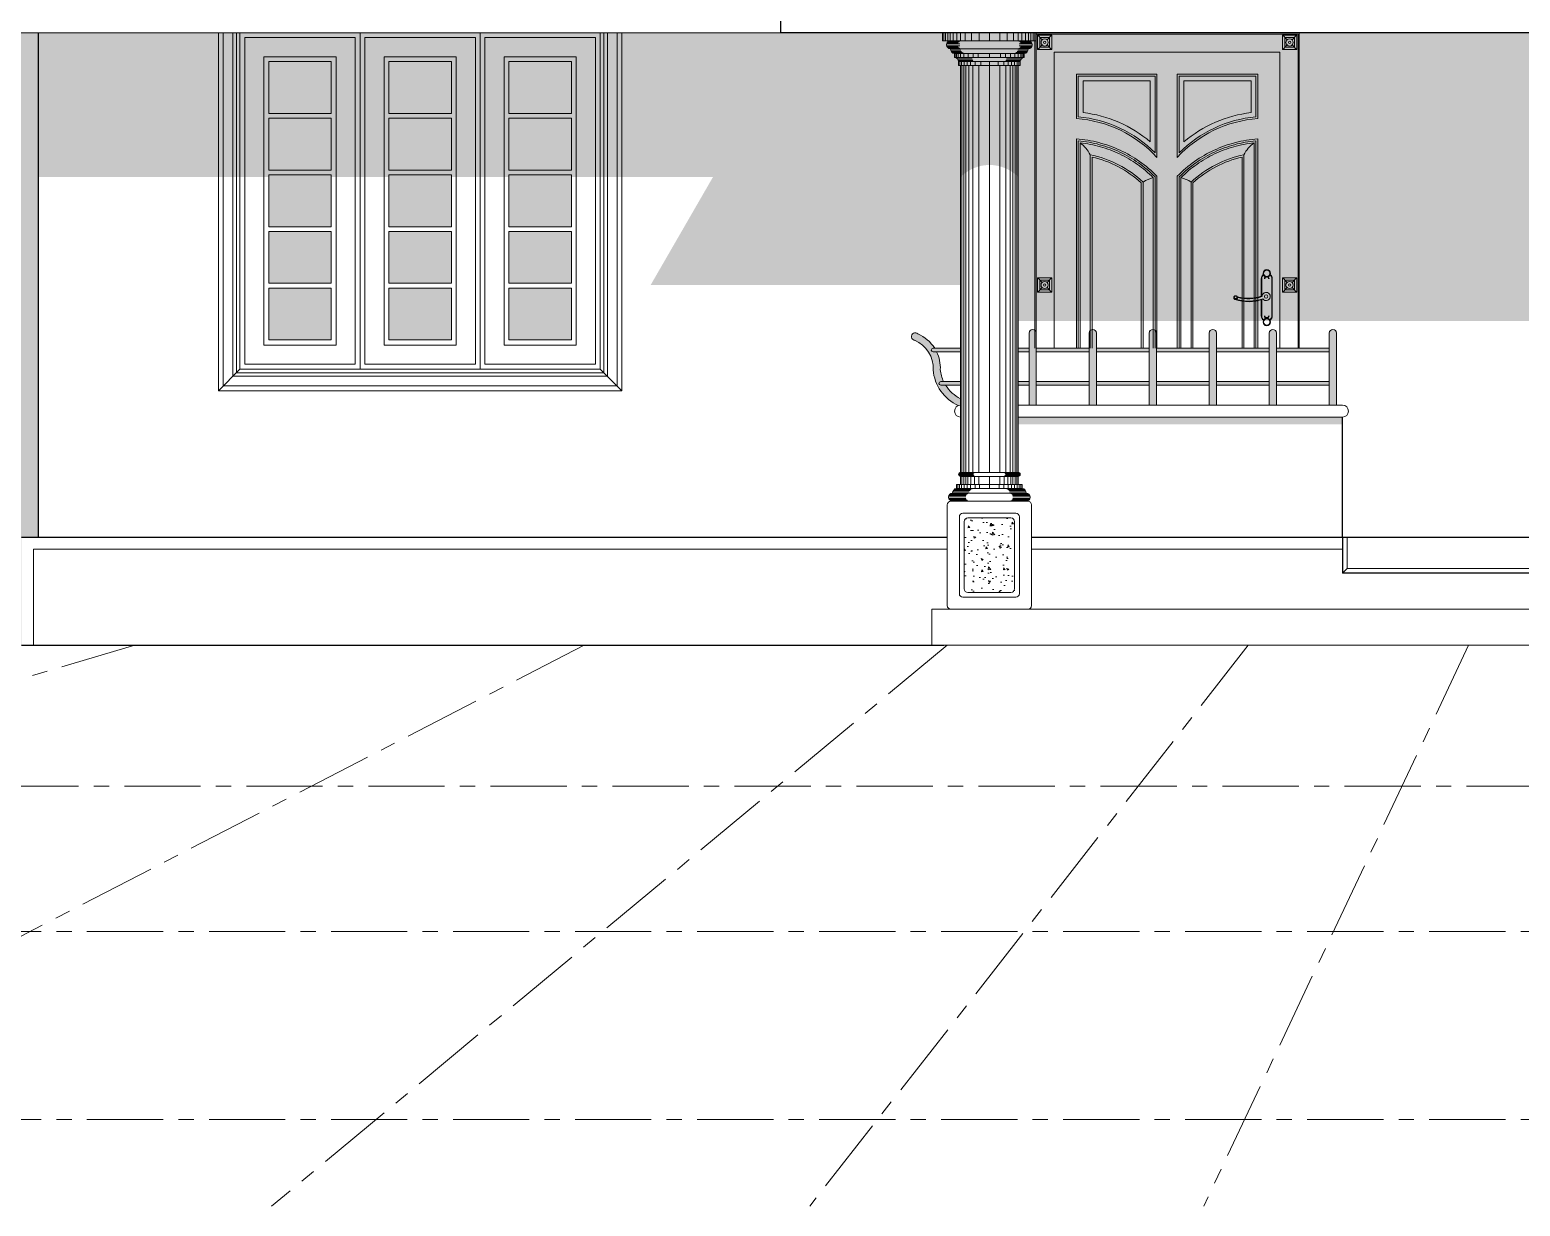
# Model space of a CAD drawing. Header units: centimetres. Extents: x 157 to 5401, y -672 to 3176.
# Drawn here: x 489 to 1109, y 2065 to 2555 of the extents above; entities that cross this region are included whole.
import ezdxf
from ezdxf.xclip import XClip

# ---------------------------------------------------------------- set-up
doc = ezdxf.new("R2010")
doc.units = ezdxf.units.CM
doc.header["$XCLIPFRAME"] = 0
doc.linetypes.add('CENTERX2', pattern=[101.6, 63.5, -12.7, 12.7, -12.7])
doc.layers.get('0').update_dxf_attribs({"lineweight": 25})
for name, color, linetype, lineweight in [('1.000', 144, 'Continuous', 13), ('column', 56, 'Continuous', 5), ('Dimension', 8, 'Continuous', 18), ('FURNIT', 204, 'Continuous', 9), ('Glass', 161, 'Continuous', 5), ('LANDSCAP', 112, 'Continuous', 15), ('Shadow', 250, 'Continuous', 5), ('Win', 5, 'Continuous', 20)]:
    doc.layers.add(name, color=color, linetype=linetype, lineweight=lineweight)

# ---------------------------------------------------------------- blocks, each defined once
blk = doc.blocks.new('Front Door (120 x 210)')
for p, q in [((-43.8, -102.43), (-43.8, -117.82)), ((-43.6, -102.43), (-43.6, -117.82)), ((-39.38, -108.76), (-39.38, -102.43)), ((-39.18, -108.76), (-39.18, -102.43)), ((-39.38, -108.76), (-39.38, -109.63)), ((-39.38, -111.5), (-39.38, -111.03)), ((-39.38, -117.82), (-39.38, -111.5)), ((-39.18, -109.87), (-39.18, -108.76)), ((-39.18, -111.5), (-39.18, -110.92)), ((-39.18, -117.82), (-39.18, -111.5)), ((-39.18, -111.5), (-39.18, -111.5)), ((-39.18, -111.5), (-39.18, -111.5))]:
    blk.add_line(p, q)
for points in [[(-47, -202), (47, -202), (47, -8), (-47, -8)], [(-37.75, -192.75), (-37.75, -159.25), (-4.25, -159.25), (-4.25, -192.75)], [(37.75, -192.75), (37.75, -159.25), (4.25, -159.25), (4.25, -192.75)], [(-31.25, -186.25), (-31.25, -165.75), (-10.75, -165.75), (-10.75, -186.25)], [(31.25, -186.25), (31.25, -165.75), (10.75, -165.75), (10.75, -186.25)]]:
    blk.add_lwpolyline(points, close=True)
for points in [[(-4.25, -17.25), (-37.75, -17.25), (-37.75, -35.69, -0.191094), (-4.25, -51.87)], [(4.25, -17.25), (37.75, -17.25), (37.75, -35.69, 0.191094), (4.25, -51.87)]]:
    blk.add_lwpolyline(points, format="xyb", close=True)
for points in [[(-4.25, -113.48), (-4.25, -59.69, 0.183637), (-37.75, -44.19), (-37.75, -150.75), (-4.25, -150.75), (-4.25, -111.59)], [(4.25, -114.61), (4.25, -59.69, -0.183637), (37.75, -44.19), (37.75, -150.75), (4.25, -150.75), (4.25, -111.59)], [(-10.75, -113.61), (-10.75, -62.45, 0.129435), (-31.25, -51.71), (-31.25, -144.25), (-10.75, -144.25), (-10.75, -111.71)], [(10.75, -114.75), (10.75, -62.45, -0.129435), (31.25, -51.71), (31.25, -144.25), (10.75, -144.25), (10.75, -111.71)]]:
    blk.add_lwpolyline(points, format="xyb")
for centre, radius in [((-41.49, -100.13), 1.54), ((-41.49, -100.13), 1.34), ((-41.23, -109.78), 0.703), ((-28.58, -110.28), 0.809), ((-28.58, -110.28), 0.609), ((-41.49, -120.39), 1.54), ((-41.49, -120.39), 1.34)]:
    blk.add_circle(centre, radius)
for centre, radius, start, end in [((-41.49, -102.43), 2.31, 128.94244, 180), ((-41.49, -102.43), 2.11, 128.94244, 180), ((-41.49, -102.43), 0.969, 0, 180), ((-41.49, -102.43), 0.969, 0, 180), ((-41.49, -102.43), 0.969, 0, 180), ((-41.49, -102.43), 0.769, 0, 180), ((-41.49, -102.43), 2.11, 0, 51.05756), ((-41.49, -102.43), 2.31, 0, 51.05756), ((-41.23, -109.78), 1.72, 8.00061, 326.83474), ((-41.23, -109.78), 1.72, 0.67373, 326.83474), ((-41.23, -109.78), 1.72, 0.67373, 326.83474), ((-41.23, -109.78), 1.72, 0.67373, 326.83474), ((-33.88, -94.41), 17.54, 249.89018, 288.49097), ((-33.88, -94.41), 17.34, 250.08641, 286.69903), ((-33.88, -94.41), 16.14, 249.53802, 286.56105), ((-33.88, -94.41), 16.34, 249.86162, 286.03418), ((-28.58, -110.28), 0.409, 160.74629, 323.02522), ((-41.49, -117.82), 2.31, 180, 233.70078), ((-41.49, -117.82), 2.11, 180, 233.70078), ((-41.49, -117.82), 0.969, 180, 0), ((-41.49, -117.82), 0.769, 180, 0), ((-41.49, -117.82), 2.11, 306.29922, 0), ((-41.49, -117.82), 2.31, 306.29922, 0)]:
    blk.add_arc(centre, radius, start, end)
at = {"layer": 'FURNIT'}
for p, q in [((-53, -2), (-52.06, -2.94)), ((-53, -6), (-52.06, -5.06)), ((-49.94, -2.94), (-49, -2)), ((-49.94, -5.06), (-49, -6)), ((49.94, -2.94), (49, -2)), ((49.94, -5.06), (49, -6)), ((53, -2), (52.06, -2.94)), ((53, -6), (52.06, -5.06)), ((-53, -103), (-52.06, -103.94)), ((-49.94, -103.94), (-49, -103)), ((49.94, -103.94), (49, -103)), ((53, -103), (52.06, -103.94)), ((-53, -107), (-52.06, -106.06)), ((-49.94, -106.06), (-49, -107)), ((49.94, -106.06), (49, -107)), ((53, -107), (52.06, -106.06)), ((-53, -204), (-52.06, -204.94)), ((-49.94, -204.94), (-49, -204)), ((49.94, -204.94), (49, -204)), ((53, -204), (52.06, -204.94)), ((-53, -208), (-52.06, -207.06)), ((-49.94, -207.06), (-49, -208)), ((49.94, -207.06), (49, -208)), ((53, -208), (52.06, -207.06))]:
    blk.add_line(p, q, dxfattribs=at)
for points in [[(-54.5, -209.5), (54.5, -209.5), (54.5, -0.5), (-54.5, -0.5)], [(-54, -1), (-48, -1), (-48, -7), (-54, -7)], [(-53, -2), (-49, -2), (-49, -6), (-53, -6)], [(54, -1), (48, -1), (48, -7), (54, -7)], [(53, -2), (49, -2), (49, -6), (53, -6)], [(-54, -102), (-48, -102), (-48, -108), (-54, -108)], [(-53, -103), (-49, -103), (-49, -107), (-53, -107)], [(54, -102), (48, -102), (48, -108), (54, -108)], [(53, -103), (49, -103), (49, -107), (53, -107)], [(-37, -192), (-37, -160), (-5, -160), (-5, -192)], [(-36.25, -191.25), (-36.25, -160.75), (-5.75, -160.75), (-5.75, -191.25)], [(37, -192), (37, -160), (5, -160), (5, -192)], [(36.25, -191.25), (36.25, -160.75), (5.75, -160.75), (5.75, -191.25)], [(-32, -187), (-32, -165), (-10, -165), (-10, -187)], [(32, -187), (32, -165), (10, -165), (10, -187)], [(-54, -209), (-48, -209), (-48, -203), (-54, -203)], [(-53, -208), (-49, -208), (-49, -204), (-53, -204)], [(54, -209), (48, -209), (48, -203), (54, -203)], [(53, -208), (49, -208), (49, -204), (53, -204)]]:
    blk.add_lwpolyline(points, close=True, dxfattribs=at)
for points in [[(-5, -18), (-37, -18), (-37, -35, -0.17804), (-5, -50)], [(5, -18), (37, -18), (37, -35, 0.17804), (5, -50)], [(-7, -20), (-35, -20), (-35, -33.2, -0.146674), (-7, -45.43)], [(7, -20), (35, -20), (35, -33.2, 0.146674), (7, -45.43)]]:
    blk.add_lwpolyline(points, format="xyb", close=True, dxfattribs=at)
for points in [[(-5, -113.63), (-5, -60, 0.17804), (-37, -45), (-37, -150), (-5, -150), (-5, -111.73)], [(-5.75, -113.75), (-5.75, -60.31, 0.172292), (-36.25, -45.82), (-36.25, -149.25), (-5.75, -149.25), (-5.75, -111.83)], [(5, -114.77), (5, -60, -0.17804), (37, -45), (37, -150), (5, -150), (5, -111.73)], [(5.75, -114.88), (5.75, -60.31, -0.172292), (36.25, -45.82), (36.25, -149.25), (5.75, -149.25), (5.75, -111.83)], [(-10, -113.73), (-10, -62.12, 0.136434), (-32, -50.78), (-32, -145), (-10, -145), (-10, -111.82)], [(10, -114.87), (10, -62.12, -0.136434), (32, -50.78), (32, -145), (10, -145), (10, -111.82)]]:
    blk.add_lwpolyline(points, format="xyb", dxfattribs=at)
for centre, radius in [((-51, -4), 1.5), ((-51, -4), 0.5), ((51, -4), 1.5), ((51, -4), 0.5), ((-51, -105), 1.5), ((-51, -105), 0.5), ((51, -105), 1.5), ((51, -105), 0.5), ((-51, -206), 1.5), ((51, -206), 1.5), ((-51, -206), 0.5), ((51, -206), 0.5)]:
    blk.add_circle(centre, radius, dxfattribs=at)
for centre, radius, start, end in [((-54.84, -2.84), 2.02, 24.54712, 65.45288), ((-54.84, -5.16), 2.02, 294.54712, 335.45288), ((-47.16, -2.84), 2.02, 114.54712, 155.45288), ((-47.16, -5.16), 2.02, 204.54712, 245.45288), ((47.16, -2.84), 2.02, 24.54712, 65.45288), ((47.16, -5.16), 2.02, 294.54712, 335.45288), ((54.84, -2.84), 2.02, 114.54712, 155.45288), ((54.84, -5.16), 2.02, 204.54712, 245.45288), ((-43.4, -56.26), 12.65, 25.6935, 55.57762), ((43.4, -56.26), 12.65, 124.42238, 154.3065), ((-2.62, -73.56), 13.62, 103.28453, 122.80877), ((2.62, -73.56), 13.62, 57.19123, 76.71547), ((-54.84, -103.84), 2.02, 24.54712, 65.45288), ((-47.16, -103.84), 2.02, 114.54712, 155.45288), ((47.16, -103.84), 2.02, 24.54712, 65.45288), ((54.84, -103.84), 2.02, 114.54712, 155.45288), ((-54.84, -106.16), 2.02, 294.54712, 335.45288), ((-47.16, -106.16), 2.02, 204.54712, 245.45288), ((47.16, -106.16), 2.02, 294.54712, 335.45288), ((54.84, -106.16), 2.02, 204.54712, 245.45288), ((-43.52, -138.48), 13.23, 305.5451, 330.49846), ((1.52, -138.48), 13.23, 209.50154, 234.4549), ((-1.52, -138.48), 13.23, 305.5451, 330.49846), ((43.52, -138.48), 13.23, 209.50154, 234.4549), ((-43.52, -171.52), 13.23, 29.50154, 54.4549), ((1.52, -171.52), 13.23, 125.5451, 150.49846), ((-1.52, -171.52), 13.23, 29.50154, 54.4549), ((43.52, -171.52), 13.23, 125.5451, 150.49846), ((-43.52, -180.48), 13.23, 299.50154, 330.49846), ((1.52, -180.48), 13.23, 209.50154, 240.49846), ((-1.52, -180.48), 13.23, 299.50154, 330.49846), ((43.52, -180.48), 13.23, 209.50154, 240.49846), ((-54.84, -204.84), 2.02, 24.54712, 65.45288), ((-47.16, -204.84), 2.02, 114.54712, 155.45288), ((47.16, -204.84), 2.02, 24.54712, 65.45288), ((54.84, -204.84), 2.02, 114.54712, 155.45288), ((-54.84, -207.16), 2.02, 294.54712, 335.45288), ((-47.16, -207.16), 2.02, 204.54712, 245.45288), ((47.16, -207.16), 2.02, 294.54712, 335.45288), ((54.84, -207.16), 2.02, 204.54712, 245.45288)]:
    blk.add_arc(centre, radius, start, end, dxfattribs=at)
at = {"layer": 'Win'}
blk.add_lwpolyline([(-55, -210), (55, -210), (55, 0), (-55, 0)], close=True, dxfattribs=at)
blk = doc.blocks.new('Column With Base')
at = {"layer": 'FURNIT'}
h = blk.add_hatch(dxfattribs=at)
h.set_pattern_fill('AR-CONC', color=256, scale=0.05, style=0)
h.set_pattern_definition([(50, (-4297.6634, 11838.39), (9.1092334, -0.7969543), [0.9525, -10.4775]), (355, (-4297.663, 11838.39), (-1.762141, 9.552832), [0.762, -8.382]), (100.451, (-4296.904, 11838.324), (7.347125, 8.7558344), [0.8095, -8.9045]), (46.1842, (-4297.663, 11840.93), (13.553952, -2.102116), [1.42875, -15.71625]), (96.6356, (-4296.534, 11840.755), (11.870212, 12.371278), [1.21425, -13.35675]), (351.184, (-4297.663, 11840.93), (11.87023, 12.371256), [1.143, -12.573]), (21, (-4296.3934, 11840.295), (7.580744, -5.113276), [0.9525, -10.4775]), (326, (-4296.393, 11840.295), (3.0901014, 9.209398), [0.762, -8.382]), (71.4514, (-4295.762, 11839.869), (10.6708245, 4.096143), [0.8095, -8.9045]), (37.5, (-4297.6634, 11838.3903), (0.1544302, 4.22775194), [0, -8.2804, 0, -8.509, 0, -8.41375]), (7.5, (-4297.6634, 11838.3903), (3.3409831, 5.0090287), [0, -4.8514, 0, -8.0899, 0, -3.20675]), (327.5, (-4300.4955, 11838.3903), (6.7795298, -0.2864372), [0, -3.175, 0, -9.906, 0, -13.1445]), (317.5, (-4301.7655, 11838.3903), (7.406459, 1.2713246), [0, -4.1275, 0, -6.5786, 0, -9.3345])])
h.paths.add_polyline_path([(10.5, 36.5, 0.414214), (9, 38), (-9, 38, 0.414214), (-10.5, 36.5), (-10.5, 8.5, 0.414214), (-9, 7), (9, 7, 0.414214), (10.5, 8.5)])
for p, q in [((19.5, 236.67), (-19.5, 236.67)), ((-18.93, 236.67), (-18.93, 240)), ((-18.21, 236.67), (-18.21, 240)), ((-17.59, 235.86), (-12.97, 235.86)), ((-17.29, 236.64), (-17.29, 240)), ((-17.25, 236.27), (-12.62, 236.27)), ((-16.84, 236.52), (-12.31, 236.52)), ((-16.28, 236.66), (-16.28, 240)), ((-15.08, 236.67), (-15.08, 240)), ((-13.51, 236.67), (-13.51, 240)), ((-12.04, 236.67), (-12.04, 240)), ((-10.02, 236.67), (-10.02, 240)), ((-7.37, 236.67), (-7.37, 240)), ((-4.29, 236.67), (-4.29, 240)), ((0, 240), (0, 236.67)), ((4.29, 236.67), (4.29, 240)), ((7.37, 236.67), (7.37, 240)), ((10.02, 236.67), (10.02, 240)), ((12.04, 236.67), (12.04, 240)), ((16.84, 236.52), (12.31, 236.52)), ((17.25, 236.27), (12.62, 236.27)), ((17.59, 235.86), (12.97, 235.86)), ((13.51, 236.67), (13.51, 240)), ((15.08, 236.67), (15.08, 240)), ((16.28, 236.66), (16.28, 240)), ((17.29, 236.64), (17.29, 240)), ((18.21, 236.67), (18.21, 240)), ((18.93, 236.67), (18.93, 240)), ((-17.79, 235.36), (-12.34, 235.36)), ((-17.79, 234.64), (-12.34, 234.64)), ((-17.59, 234.14), (-12.97, 234.14)), ((-17.25, 233.73), (-12.62, 233.73)), ((-16.84, 233.48), (-12.31, 233.48)), ((16.17, 233.33), (-16.17, 233.33)), ((-16.1, 232.81), (-11.83, 232.81)), ((-15.82, 232.21), (-11.54, 232.21)), ((-15.46, 231.79), (-11.16, 231.79)), ((-15.04, 231.52), (-10.71, 231.52)), ((14.5, 231.33), (-14.5, 231.33)), ((14.5, 229.67), (-14.5, 229.67)), ((-14.25, 229.67), (-14.25, 231.33)), ((-13.69, 229.67), (-13.69, 231.33)), ((-13.04, 229.64), (-13.04, 231.33)), ((-11.98, 229.66), (-11.98, 231.33)), ((-10.65, 229.67), (-10.65, 231.33)), ((-8.84, 229.67), (-8.84, 231.33)), ((-6.78, 229.67), (-6.78, 231.33)), ((-4.64, 229.67), (-4.64, 231.33)), ((0, 231.33), (0, 229.67)), ((4.64, 229.67), (4.64, 231.33)), ((6.78, 229.67), (6.78, 231.33)), ((8.84, 229.67), (8.84, 231.33)), ((10.65, 229.67), (10.65, 231.33)), ((15.04, 231.52), (10.71, 231.52)), ((15.46, 231.79), (11.16, 231.79)), ((15.82, 232.21), (11.54, 232.21)), ((16.1, 232.81), (11.83, 232.81)), ((11.98, 229.66), (11.98, 231.33)), ((16.84, 233.48), (12.31, 233.48)), ((17.79, 235.36), (12.34, 235.36)), ((17.79, 234.64), (12.34, 234.64)), ((17.25, 233.73), (12.62, 233.73)), ((17.59, 234.14), (12.97, 234.14)), ((13.04, 229.67), (13.04, 231.33)), ((13.69, 229.67), (13.69, 231.33)), ((14.25, 229.67), (14.25, 231.33)), ((-13.26, 229.1), (-7.13, 229.1)), ((-12.99, 228.68), (-6.93, 228.68)), ((-12.88, 228.38), (-6.82, 228.38)), ((-12.84, 228.15), (-6.75, 228.15)), ((12.83, 228), (-12.83, 228)), ((-12.83, 226.33), (8.85, 226.33)), ((12.83, 226.33), (-12.83, 226.33)), ((-12.28, 226.33), (-12.28, 228)), ((12, 226.33), (-12, 226.33)), ((-11.57, 226.33), (-11.57, 228)), ((-11.43, 226.33), (-11.43, 57)), ((-10.69, 226.33), (-10.69, 57)), ((-10.45, 226.33), (-10.45, 227.99)), ((-9.75, 226.33), (-9.75, 57)), ((-9.24, 226.33), (-9.24, 228)), ((-8.6, 226.33), (-8.6, 57)), ((-7.82, 226.33), (-7.82, 228)), ((-6.85, 226.33), (-6.85, 57)), ((-5.97, 226.33), (-5.97, 228)), ((-4.32, 226.33), (-4.32, 57)), ((-3.64, 226.33), (-3.64, 228)), ((0, 226.33), (0, 228)), ((0, 226.33), (0, 57)), ((3.6, 226.33), (3.6, 228)), ((4.32, 226.33), (4.32, 57)), ((5.97, 226.33), (5.97, 228)), ((12.84, 228.15), (6.75, 228.15)), ((12.88, 228.38), (6.82, 228.38)), ((6.85, 226.33), (6.85, 57)), ((12.99, 228.68), (6.93, 228.68)), ((13.26, 229.1), (7.13, 229.1)), ((7.82, 226.33), (7.82, 228)), ((8.6, 226.33), (8.6, 57)), ((9.24, 226.33), (9.24, 228)), ((9.75, 226.33), (9.75, 57)), ((10.45, 226.33), (10.45, 227.99)), ((10.69, 226.33), (10.69, 57)), ((11.43, 226.33), (11.43, 57)), ((11.57, 226.33), (11.57, 228)), ((12.28, 226.33), (12.28, 228)), ((-12.83, 56.17), (-6.65, 56.17)), ((-12.72, 56.58), (-6.54, 56.58)), ((-12.47, 56.86), (-6.28, 56.86)), ((12, 57), (-12, 57)), ((12, 57), (-12, 57)), ((12.47, 56.86), (6.28, 56.86)), ((12.72, 56.58), (6.54, 56.58)), ((12.83, 56.17), (6.65, 56.17)), ((-14.58, 49.91), (-7.66, 49.91)), ((-14.13, 50.19), (-7.22, 50.19)), ((13.67, 52), (-13.67, 52)), ((13.67, 50.33), (-13.67, 50.33)), ((-13.1, 50.33), (-13.1, 52)), ((-12.71, 55.74), (-6.53, 55.74)), ((-12.47, 55.48), (-6.28, 55.48)), ((-12.4, 50.33), (-12.4, 52)), ((10.33, 55.33), (-12, 55.33)), ((12, 55.33), (-12, 55.33)), ((-11.57, 50.31), (-11.57, 51.97)), ((-11.43, 52), (-11.43, 55.33)), ((-10.69, 52), (-10.69, 55.33)), ((-10.45, 50.33), (-10.45, 51.99)), ((-9.75, 52), (-9.75, 55.33)), ((-9.24, 50.33), (-9.24, 52)), ((-8.94, 52), (-8.94, 55.33)), ((-7.82, 50.33), (-7.82, 52)), ((-7.71, 52), (-7.71, 55.33)), ((-6.19, 52), (-6.19, 55.33)), ((-5.97, 50.33), (-5.97, 52)), ((-4.32, 52), (-4.32, 55.33)), ((-4.09, 50.33), (-4.09, 52)), ((0, 55.33), (0, 52)), ((0, 52), (0, 50.33)), ((4.09, 50.33), (4.09, 52)), ((4.32, 52), (4.32, 55.33)), ((5.97, 50.33), (5.97, 52)), ((6.19, 52), (6.19, 55.33)), ((12.47, 55.48), (6.28, 55.48)), ((12.71, 55.74), (6.53, 55.74)), ((14.13, 50.19), (7.22, 50.19)), ((14.58, 49.91), (7.66, 49.91)), ((7.71, 52), (7.71, 55.33)), ((7.82, 50.33), (7.82, 52)), ((8.94, 52), (8.94, 55.33)), ((9.24, 50.33), (9.24, 52)), ((9.75, 52), (9.75, 55.33)), ((10.45, 50.33), (10.45, 51.99)), ((10.69, 52), (10.69, 55.33)), ((11.43, 52), (11.43, 55.33)), ((11.57, 50.31), (11.57, 51.97)), ((12.4, 50.33), (12.4, 52)), ((13.1, 50.33), (13.1, 52)), ((-16.96, 47.03), (-9.84, 47.03)), ((-16.96, 46.3), (-9.84, 46.3)), ((-16.76, 47.53), (-9.63, 47.53)), ((-16.76, 45.8), (-9.63, 45.8)), ((-16.41, 47.94), (-9.29, 47.94)), ((-16.41, 45.4), (-9.29, 45.4)), ((-16.01, 48.19), (-8.97, 48.19)), ((-16.01, 45.14), (-8.97, 45.14)), ((15.33, 48.33), (-15.33, 48.33)), ((-15.25, 48.9), (-8.34, 48.9)), ((-14.96, 49.5), (-8.05, 49.5)), ((14.96, 49.5), (8.05, 49.5)), ((15.25, 48.9), (8.34, 48.9)), ((16.01, 48.19), (8.97, 48.19)), ((16.01, 45.14), (8.97, 45.14)), ((16.41, 47.94), (9.29, 47.94)), ((16.41, 45.4), (9.29, 45.4)), ((16.76, 47.53), (9.63, 47.53)), ((16.76, 45.8), (9.63, 45.8)), ((16.96, 47.03), (9.84, 47.03)), ((16.96, 46.3), (9.84, 46.3))]:
    blk.add_line(p, q)
for points in [[(-11, 5), (11, 5, 0.414214), (12.5, 6.5), (12.5, 38.5, 0.414214), (11, 40), (-11, 40, 0.414214), (-12.5, 38.5), (-12.5, 6.5, 0.414214)], [(-9, 7), (9, 7, 0.414214), (10.5, 8.5), (10.5, 36.5, 0.414214), (9, 38), (-9, 38, 0.414214), (-10.5, 36.5), (-10.5, 8.5, 0.414214)]]:
    blk.add_lwpolyline(points, format="xyb", close=True, dxfattribs=at)
at = {"layer": 'Win'}
for p, q in [((19.5, 240), (-19.5, 240)), ((-19.5, 236.67), (-19.5, 240)), ((19.5, 236.67), (19.5, 240)), ((-14.5, 231.33), (-14.5, 229.67)), ((14.5, 231.33), (14.5, 229.67)), ((-12.83, 228), (-12.83, 226.33)), ((-12, 226.33), (-12, 57)), ((12, 226.33), (12, 57)), ((12.83, 228), (12.83, 226.33)), ((-13.67, 50.33), (-13.67, 52)), ((-12, 55.33), (-12, 52)), ((12, 55.33), (12, 52)), ((13.67, 50.33), (13.67, 52)), ((15.33, 45), (-15.33, 45))]:
    blk.add_line(p, q, dxfattribs=at)
blk.add_lwpolyline([(-16, 0), (16, 0, 0.414214), (17.5, 1.5), (17.5, 43.5, 0.414214), (16, 45), (-16, 45, 0.414214), (-17.5, 43.5), (-17.5, 1.5, 0.414214)], format="xyb", close=True, dxfattribs=at)
for centre, radius, start, end in [((-16.17, 235), 1.67, 90, 270), ((16.17, 235), 1.67, 270, 90), ((-14.12, 233.34), 2.05, 180.29031, 259.32083), ((-14.52, 227.98), 1.69, 0.7516, 89.2484), ((14.52, 227.98), 1.69, 90.7516, 179.2484), ((14.12, 233.34), 2.05, 280.67917, 359.70969), ((-12, 56.17), 0.833, 90, 270), ((12, 56.17), 0.833, 270, 90), ((-13.29, 48.33), 2.04, 100.57653, 179.81233), ((13.29, 48.33), 2.04, 0.18767, 79.42347), ((-15.33, 46.67), 1.67, 90, 270), ((15.33, 46.67), 1.67, 270, 90)]:
    blk.add_arc(centre, radius, start, end, dxfattribs=at)

msp = doc.modelspace()

# ---------------------------------------------------------------- hatches: boundary and pattern name
at = {"layer": 'Glass'}
h = msp.add_hatch(color=256, dxfattribs=at)
h.paths.add_polyline_path([(588.11, 2541.5), (614.11, 2541.5), (614.11, 2519.93), (588.11, 2519.93)])
h.paths.add_polyline_path([(588.11, 2517.93), (614.11, 2517.93), (614.11, 2496.36), (588.11, 2496.36)])
h.paths.add_polyline_path([(588.11, 2494.36), (614.11, 2494.36), (614.11, 2472.79), (588.11, 2472.79)])
h.paths.add_polyline_path([(588.11, 2470.79), (614.11, 2470.79), (614.11, 2449.22), (588.11, 2449.22)])
h.paths.add_polyline_path([(588.11, 2447.22), (614.11, 2447.22), (614.11, 2425.65), (588.11, 2425.65)])
h = msp.add_hatch(color=256, dxfattribs=at)
h.paths.add_polyline_path([(638.11, 2541.5), (664.11, 2541.5), (664.11, 2519.93), (638.11, 2519.93)])
h.paths.add_polyline_path([(638.11, 2517.93), (664.11, 2517.93), (664.11, 2496.36), (638.11, 2496.36)])
h.paths.add_polyline_path([(638.11, 2494.36), (664.11, 2494.36), (664.11, 2472.79), (638.11, 2472.79)])
h.paths.add_polyline_path([(638.11, 2470.79), (664.11, 2470.79), (664.11, 2449.22), (638.11, 2449.22)])
h.paths.add_polyline_path([(638.11, 2447.22), (664.11, 2447.22), (664.11, 2425.65), (638.11, 2425.65)])
h = msp.add_hatch(color=256, dxfattribs=at)
h.paths.add_polyline_path([(688.11, 2541.5), (714.11, 2541.5), (714.11, 2519.93), (688.11, 2519.93)])
h.paths.add_polyline_path([(688.11, 2517.93), (714.11, 2517.93), (714.11, 2496.36), (688.11, 2496.36)])
h.paths.add_polyline_path([(688.11, 2494.36), (714.11, 2494.36), (714.11, 2472.79), (688.11, 2472.79)])
h.paths.add_polyline_path([(688.11, 2470.79), (714.11, 2470.79), (714.11, 2449.22), (688.11, 2449.22)])
h.paths.add_polyline_path([(688.11, 2447.22), (714.11, 2447.22), (714.11, 2425.65), (688.11, 2425.65)])
h = msp.add_hatch(color=176, dxfattribs=at)
h.dxf.hatch_style = 1
h.paths.add_polyline_path([(866.17, 2420.69), (864.67, 2420.69, -1), (864.67, 2422.19), (865.34, 2422.19, 0.153337), (858.31, 2428.16, 1.384555), (857, 2425.47, -0.321364), (864.68, 2413.2, 0.267149), (875.11, 2398.29, -0.103282), (876.11, 2398.5), (876.11, 2401.14, -0.140799), (869.88, 2406.8), (867.89, 2406.8, -1), (867.89, 2408.3), (869.07, 2408.3, -0.085005), (867.69, 2413.26, 0.124946)])
h.paths.add_polyline_path([(907.65, 2428.5, 1), (904.65, 2428.5), (904.65, 2398.5), (907.65, 2398.5)])
h.paths.add_polyline_path([(932.65, 2428.5, 1), (929.65, 2428.5), (929.65, 2398.5), (932.65, 2398.5)])
h.paths.add_polyline_path([(957.65, 2428.5, 1), (954.65, 2428.5), (954.65, 2398.5), (957.65, 2398.5)])
h.paths.add_polyline_path([(982.65, 2428.5, 1), (979.65, 2428.5), (979.65, 2398.5), (982.65, 2398.5)])
h.paths.add_polyline_path([(1007.65, 2428.5, 1), (1004.65, 2428.5), (1004.65, 2398.5), (1007.65, 2398.5)])
h.paths.add_polyline_path([(1032.65, 2428.5, 1), (1029.65, 2428.5), (1029.65, 2398.5), (1032.65, 2398.5)])
h = msp.add_hatch(color=176, dxfattribs=at)
h.dxf.hatch_style = 1
h.paths.add_polyline_path([(876.11, 2422.19), (864.67, 2422.19, 1), (864.67, 2420.69), (876.11, 2420.69)])
h.paths.add_polyline_path([(876.11, 2408.3), (867.89, 2408.3, 1), (867.89, 2406.8), (876.11, 2406.8)])
h.paths.add_polyline_path([(904.65, 2422.19), (900.11, 2422.19), (900.11, 2420.69), (904.65, 2420.69)])
h.paths.add_polyline_path([(904.65, 2408.3), (900.11, 2408.3), (900.11, 2406.8), (904.65, 2406.8)])
h.paths.add_polyline_path([(929.65, 2422.19), (907.65, 2422.19), (907.65, 2420.69), (929.65, 2420.69)])
h.paths.add_polyline_path([(929.65, 2408.3), (907.65, 2408.3), (907.65, 2406.8), (929.65, 2406.8)])
h.paths.add_polyline_path([(954.65, 2408.3), (932.65, 2408.3), (932.65, 2406.8), (954.65, 2406.8)])
h.paths.add_polyline_path([(954.65, 2422.19), (932.65, 2422.19), (932.65, 2420.69), (954.65, 2420.69)])
h.paths.add_polyline_path([(979.65, 2422.19), (957.65, 2422.19), (957.65, 2420.69), (979.65, 2420.69)])
h.paths.add_polyline_path([(979.65, 2408.3), (957.65, 2408.3), (957.65, 2406.8), (979.65, 2406.8)])
h.paths.add_polyline_path([(1004.65, 2422.19), (982.65, 2422.19), (982.65, 2420.69), (1004.65, 2420.69)])
h.paths.add_polyline_path([(1004.65, 2408.3), (982.65, 2408.3), (982.65, 2406.8), (1004.65, 2406.8)])
h.paths.add_polyline_path([(1029.65, 2422.19), (1007.65, 2422.19), (1007.65, 2420.69), (1029.65, 2420.69)])
h.paths.add_polyline_path([(1029.65, 2408.3), (1007.65, 2408.3), (1007.65, 2406.8), (1029.65, 2406.8)])
at = {"layer": 'Shadow'}
h = msp.add_hatch(color=256, dxfattribs=at)
h.paths.add_polyline_path([(492.11, 2553.5), (432.11, 2553.5), (432.11, 2343.5), (485.11, 2343.5), (492.11, 2343.5)])
h.paths.add_polyline_path([(485.11, 2343.5), (425.11, 2343.5), (425.11, 2298.5), (430.11, 2298.5), (430.11, 2338.5), (485.11, 2338.5)])
h.paths.add_polyline_path([(485.11, 2338.5), (430.11, 2338.5), (430.11, 2298.5), (485.11, 2298.5)], flags=16)
msp.add_hatch(color=256, dxfattribs=at).paths.add_polyline_path([(1781.11, 2553.5), (492.11, 2553.5), (492.11, 2493.5), (773.07, 2493.5), (747.09, 2448.5), (876.11, 2448.5), (876.11, 2493.39, -0.418928), (900.11, 2493.5), (900.11, 2433.5), (1302.11, 2433.5), (1302.11, 2493.39, -0.418928), (1326.11, 2493.5), (1756.11, 2493.5)])
h = msp.add_hatch(color=256, dxfattribs=at)
h.dxf.hatch_style = 1
h.paths.add_polyline_path([(1035.11, 2393.5), (900.11, 2393.5), (900.11, 2390.5), (1035.11, 2390.5)])

# ---------------------------------------------------------------- linework, layer by layer
for p, q in [((801.11, 2561.5), (801.11, 2553.5)), ((492.11, 2553.5), (492.11, 2343.5)), ((1401.11, 2553.5), (801.11, 2553.5)), ((1035.11, 2343.5), (1035.11, 2393.5)), ((485.11, 2343.5), (870.61, 2343.5)), ((905.61, 2343.5), (1296.61, 2343.5)), ((1035.11, 2343.5), (1035.11, 2328.5)), ((1167.11, 2328.5), (1035.11, 2328.5)), ((485.11, 2298.5), (869.11, 2298.5))]:
    msp.add_line(p, q)
at = {"layer": '1.000'}
for p, q in [((490.11, 2338.5), (870.61, 2338.5)), ((490.11, 2338.5), (490.11, 2298.5)), ((1035.11, 2338.5), (905.61, 2338.5))]:
    msp.add_line(p, q, dxfattribs=at)
for points in [[(567.11, 2553.5), (567.11, 2404.5), (735.11, 2404.5), (735.11, 2553.5)], [(578.11, 2551.5), (578.11, 2415.5), (624.11, 2415.5), (624.11, 2551.5), (578.11, 2551.5)]]:
    msp.add_lwpolyline(points, dxfattribs=at)
for points in [[(628.11, 2415.5), (674.11, 2415.5), (674.11, 2551.5), (628.11, 2551.5)], [(724.11, 2415.5), (678.11, 2415.5), (678.11, 2551.5), (724.11, 2551.5)], [(588.11, 2519.93), (588.11, 2541.5), (614.11, 2541.5), (614.11, 2519.93)], [(638.11, 2519.93), (638.11, 2541.5), (664.11, 2541.5), (664.11, 2519.93)], [(688.11, 2519.93), (688.11, 2541.5), (714.11, 2541.5), (714.11, 2519.93)], [(588.11, 2496.36), (588.11, 2517.93), (614.11, 2517.93), (614.11, 2496.36)], [(638.11, 2496.36), (638.11, 2517.93), (664.11, 2517.93), (664.11, 2496.36)], [(688.11, 2496.36), (688.11, 2517.93), (714.11, 2517.93), (714.11, 2496.36)], [(588.11, 2494.36), (614.11, 2494.36), (614.11, 2472.79), (588.11, 2472.79)], [(638.11, 2494.36), (664.11, 2494.36), (664.11, 2472.79), (638.11, 2472.79)], [(688.11, 2494.36), (714.11, 2494.36), (714.11, 2472.79), (688.11, 2472.79)], [(588.11, 2470.79), (614.11, 2470.79), (614.11, 2449.22), (588.11, 2449.22)], [(638.11, 2470.79), (664.11, 2470.79), (664.11, 2449.22), (638.11, 2449.22)], [(688.11, 2470.79), (714.11, 2470.79), (714.11, 2449.22), (688.11, 2449.22)], [(588.11, 2447.22), (614.11, 2447.22), (614.11, 2425.65), (588.11, 2425.65)], [(638.11, 2447.22), (664.11, 2447.22), (664.11, 2425.65), (638.11, 2425.65)], [(688.11, 2447.22), (714.11, 2447.22), (714.11, 2425.65), (688.11, 2425.65)]]:
    msp.add_lwpolyline(points, close=True, dxfattribs=at)
at = {"layer": 'Dimension'}
for p, q in [((904.65, 2428.5), (904.65, 2398.5)), ((907.65, 2428.5), (907.65, 2398.5)), ((929.65, 2428.5), (929.65, 2398.5)), ((932.65, 2428.5), (932.65, 2398.5)), ((954.65, 2428.5), (954.65, 2398.5)), ((957.65, 2428.5), (957.65, 2398.5)), ((979.65, 2428.5), (979.65, 2398.5)), ((982.65, 2428.5), (982.65, 2398.5)), ((1004.65, 2428.5), (1004.65, 2398.5)), ((1007.65, 2428.5), (1007.65, 2398.5)), ((1029.65, 2428.5), (1029.65, 2398.5)), ((1032.65, 2428.5), (1032.65, 2398.5)), ((864.67, 2422.19), (876.11, 2422.19)), ((864.67, 2420.69), (876.11, 2420.69)), ((900.11, 2422.19), (904.65, 2422.19)), ((900.11, 2420.69), (904.65, 2420.69)), ((907.65, 2422.19), (929.65, 2422.19)), ((907.65, 2420.69), (929.65, 2420.69)), ((932.65, 2422.19), (954.65, 2422.19)), ((932.65, 2420.69), (954.65, 2420.69)), ((957.65, 2422.19), (979.65, 2422.19)), ((957.65, 2420.69), (979.65, 2420.69)), ((982.65, 2422.19), (1004.65, 2422.19)), ((982.65, 2420.69), (1004.65, 2420.69)), ((1007.65, 2422.19), (1029.65, 2422.19)), ((1007.65, 2420.69), (1029.65, 2420.69)), ((867.89, 2408.3), (876.11, 2408.3)), ((900.11, 2408.3), (904.65, 2408.3)), ((907.65, 2408.3), (929.65, 2408.3)), ((932.65, 2408.3), (954.65, 2408.3)), ((957.65, 2408.3), (979.65, 2408.3)), ((982.65, 2408.3), (1004.65, 2408.3)), ((1007.65, 2408.3), (1029.65, 2408.3)), ((867.89, 2406.8), (876.11, 2406.8)), ((900.11, 2406.8), (904.65, 2406.8)), ((907.65, 2406.8), (929.65, 2406.8)), ((932.65, 2406.8), (954.65, 2406.8)), ((957.65, 2406.8), (979.65, 2406.8)), ((982.65, 2406.8), (1004.65, 2406.8)), ((1007.65, 2406.8), (1029.65, 2406.8)), ((900.11, 2398.5), (1035.11, 2398.5)), ((900.11, 2393.5), (1035.11, 2393.5))]:
    msp.add_line(p, q, dxfattribs=at)
for points in [[(865.34, 2422.19, 0.153337), (858.31, 2428.16)], [(875.11, 2398.29, -0.267149), (864.68, 2413.2, 0.321364), (857, 2425.47)], [(869.07, 2408.3, -0.085005), (867.69, 2413.26, 0.124946), (866.17, 2420.69, 0.124946)], [(876.11, 2401.14, -0.140799), (869.88, 2406.8, -0.140799)]]:
    msp.add_lwpolyline(points, format="xyb", dxfattribs=at)
for centre, radius, start, end in [((857.21, 2427.03), 1.58, 45.78168, 262.4263), ((906.15, 2428.5), 1.5, 0, 180), ((931.15, 2428.5), 1.5, 0, 180), ((956.15, 2428.5), 1.5, 0, 180), ((981.15, 2428.5), 1.5, 0, 180), ((1006.15, 2428.5), 1.5, 0, 180), ((1031.15, 2428.5), 1.5, 0, 180), ((864.67, 2421.44), 0.75, 90, 270), ((867.89, 2407.55), 0.75, 90, 270), ((876.11, 2396), 2.5, 90, 270), ((1035.11, 2396), 2.5, 270, 90)]:
    msp.add_arc(centre, radius, start, end, dxfattribs=at)
at = {"layer": 'FURNIT', "color": 176}
for p, q in [((576.11, 2413.5), (567.11, 2404.5)), ((726.11, 2413.5), (735.11, 2404.5))]:
    msp.add_line(p, q, dxfattribs=at)
at = {"layer": 'FURNIT'}
for p, q in [((1037.11, 2343.5), (1037.11, 2330.5)), ((1037.11, 2330.5), (1035.11, 2328.5)), ((1167.11, 2330.5), (1037.11, 2330.5))]:
    msp.add_line(p, q, dxfattribs=at)
at = {"layer": 'FURNIT', "color": 176}
for points in [[(569.11, 2553.5), (569.11, 2406.5), (733.11, 2406.5), (733.11, 2553.5)], [(573.11, 2553.5), (573.11, 2410.5), (729.11, 2410.5), (729.11, 2553.5)], [(574.61, 2553.5), (574.61, 2412), (727.61, 2412), (727.61, 2553.5)]]:
    msp.add_lwpolyline(points, dxfattribs=at)
at = {"layer": 'LANDSCAP', "linetype": 'CENTERX2', "ltscale": 0.5}
for p, q in [((532.38, 2298.5), (156.82, 2188.17)), ((719.48, 2298.5), (267.23, 2064.96)), ((870.59, 2298.5), (589.3, 2064.96)), ((995.91, 2298.5), (813.33, 2064.96)), ((1087.66, 2298.5), (977.34, 2064.96)), ((172.38, 2239.84), (1566.84, 2239.84)), ((156.82, 2179.37), (2245.3, 2179.37)), ((156.82, 2101.03), (1167.11, 2101.03))]:
    msp.add_line(p, q, dxfattribs=at)
at = {"layer": 'Win'}
for p, q in [((801.11, 2553.5), (421.11, 2553.5)), ((1338.11, 2313.5), (864.11, 2313.5)), ((864.11, 2313.5), (864.11, 2298.5)), ((1333.11, 2298.5), (869.11, 2298.5))]:
    msp.add_line(p, q, dxfattribs=at)
msp.add_lwpolyline([(576.11, 2553.5), (576.11, 2413.5), (626.11, 2413.5), (626.11, 2553.5), (576.11, 2553.5)], dxfattribs=at)
for points in [[(626.11, 2413.5), (676.11, 2413.5), (676.11, 2553.5), (626.11, 2553.5)], [(726.11, 2413.5), (676.11, 2413.5), (676.11, 2553.5), (726.11, 2553.5)], [(616.11, 2543.5), (586.11, 2543.5), (586.11, 2423.5), (616.11, 2423.5)], [(666.11, 2543.5), (636.11, 2543.5), (636.11, 2423.5), (666.11, 2423.5)], [(686.11, 2543.5), (716.11, 2543.5), (716.11, 2423.5), (686.11, 2423.5)]]:
    msp.add_lwpolyline(points, close=True, dxfattribs=at)

# ---------------------------------------------------------------- block references
at = {"layer": '1.000'}
ref = msp.add_blockref('Front Door (120 x 210)', (962.11, 2553.5), dxfattribs=dict(at, xscale=-1))
XClip(ref).set_block_clipping_path([(-62.5254595833, -131.3187115556), (61.0889282234, 5.0896860753)])
at = {"layer": 'column', "xscale": -1}
msp.add_blockref('Column With Base', (888.11, 2313.5), dxfattribs=at)

doc.saveas('drawing.dxf')
